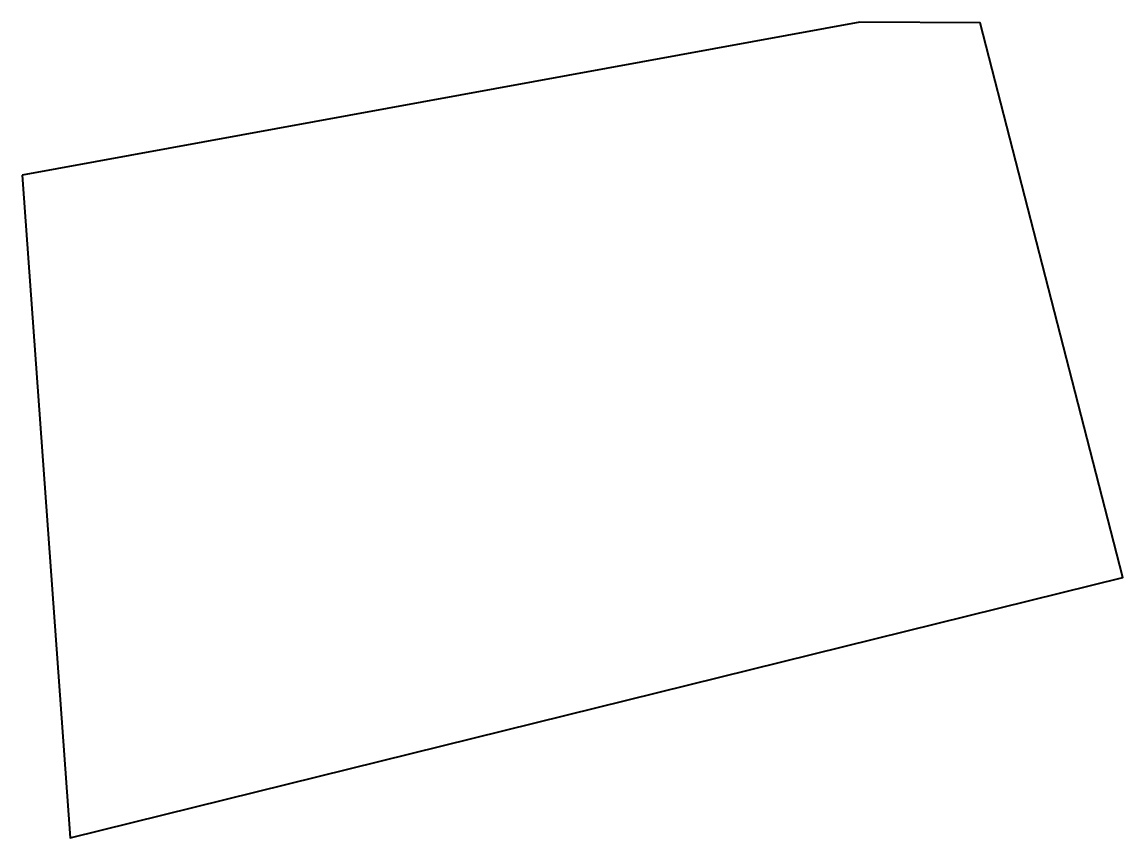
# Model space of a CAD drawing. Header units: millimetres. Extents: x 612608.1 to 612629.4, y 1318388.8 to 1318404.6.
import ezdxf

# ---------------------------------------------------------------- set-up
doc = ezdxf.new("R2010")
doc.units = ezdxf.units.MM

msp = doc.modelspace()

# ---------------------------------------------------------------- linework, layer by layer
at = {"color": 0, "lineweight": 40}
msp.add_lwpolyline([(612608.134, 1318401.595), (612609.066, 1318388.788), (612629.402, 1318393.824), (612626.644, 1318404.541), (612624.317, 1318404.556), (612608.134, 1318401.595)], dxfattribs=at)

doc.saveas('drawing.dxf')
